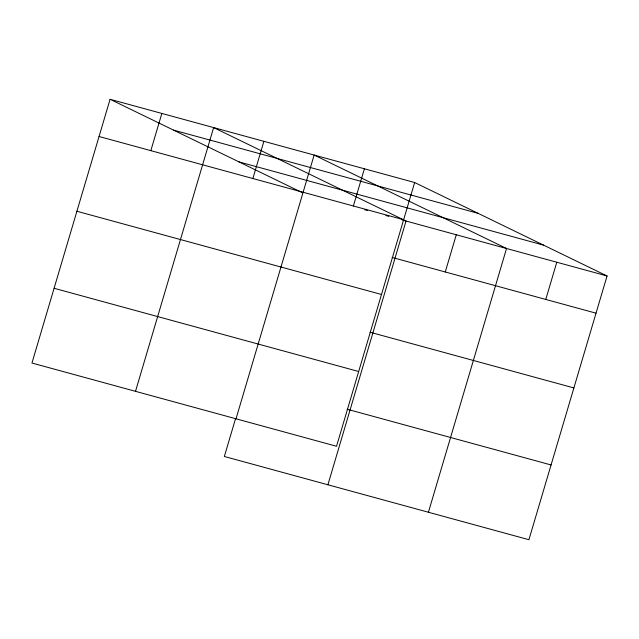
<?xml version="1.0" encoding="UTF-8"?>
<svg xmlns="http://www.w3.org/2000/svg" width="639" height="639" viewBox="0 0 639 639"><rect width="100%" height="100%" fill="white"/><g stroke="black" fill="none" stroke-linecap="round" stroke-linejoin="round"><path stroke-width="0.96" d="M110.076 99.293L31.95 363.032L336.529 446.262L414.655 182.522L110.076 99.293L302.471 192.738M150.828 150.652L161.851 113.438M135.508 391.332L213.634 127.592L406.029 221.03L327.903 484.777M252.868 178.537L263.883 141.323M235.559 418.625L224.345 456.478L528.924 539.707L607.05 275.968L414.655 182.522M236.015 418.801L314.14 155.053L506.535 248.499L428.418 512.238M353.375 205.998L364.398 168.792M445.263 271.974L456.286 234.769M545.77 299.443L556.793 262.23M173.568 130.132L478.148 213.362M238.978 161.899L543.557 245.128M99.053 136.498L403.632 219.728M364.797 209.768L367.673 210.55M385.892 215.535L388.768 216.317M402.195 219.984L607.05 275.968M392.13 257.453L596.027 313.174M76.912 211.261L381.491 294.491M369.989 332.216L573.886 387.929M54.091 288.277L358.671 371.507M347.169 409.232L551.074 464.952"/></g></svg>
